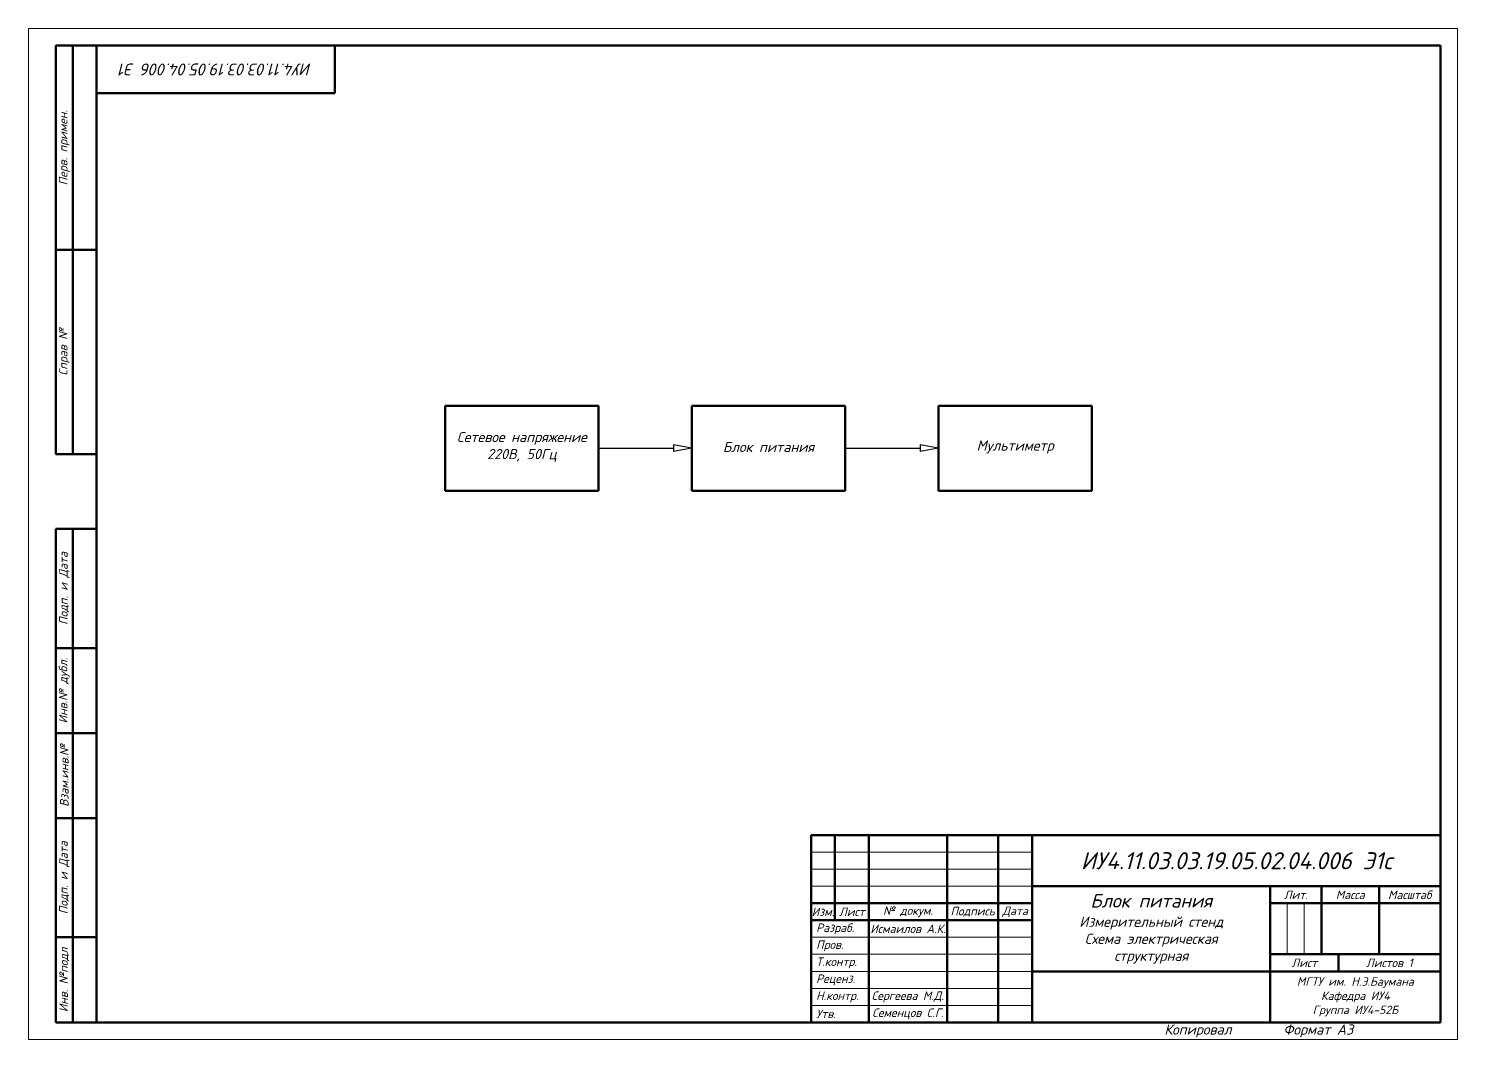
# Model space of a CAD drawing. Header units: millimetres. Extents: x 2470 to 6390, y 1560 to 2814.
# Drawn here: x 5090 to 5510, y 2220 to 2517 of the extents above; entities that cross this region are included whole.
import ezdxf

# ---------------------------------------------------------------- set-up
doc = ezdxf.new("R2010")
doc.units = ezdxf.units.MM
for name, color, linetype, lineweight in [('border', 7, 'Continuous', 70), ('Sheet', 7, 'Continuous', 30), ('Text', 7, 'Continuous', 18)]:
    doc.layers.add(name, color=color, linetype=linetype, lineweight=lineweight)
doc.styles.add('Main', font='isocpeur.ttf', dxfattribs={"oblique": 15, "height": 3})

msp = doc.modelspace()

# ---------------------------------------------------------------- linework, layer by layer
at = {"layer": 'border', "lineweight": 18}
for p, q in [((5090, 2220), (5090, 2517)), ((5090, 2517), (5510, 2517)), ((5090, 2517), (5110, 2517)), ((5510, 2517), (5510, 2220)), ((5320, 2275), (5385, 2275)), ((5320, 2270), (5385, 2270)), ((5320, 2270), (5385, 2270)), ((5385, 2265), (5320, 2265)), ((5460, 2260), (5460, 2245)), ((5460, 2245), (5460, 2260)), ((5460, 2260), (5460, 2245)), ((5460, 2245), (5460, 2260)), ((5460, 2260), (5460, 2245)), ((5465, 2260), (5465, 2245)), ((5320, 2245), (5337, 2245)), ((5385, 2245), (5337, 2245)), ((5320, 2240), (5337, 2240)), ((5385, 2240), (5337, 2240)), ((5320, 2235), (5385, 2235)), ((5510, 2220), (5090, 2220))]:
    msp.add_line(p, q, dxfattribs=at)
at = {"layer": 'border', "lineweight": 70}
for p, q in [((5103, 2512), (5098, 2512)), ((5103, 2452), (5103, 2512)), ((5103, 2512), (5110, 2512)), ((5110, 2512), (5505, 2512)), ((5110, 2512), (5110, 2225)), ((5180, 2498), (5180, 2512)), ((5505, 2225), (5505, 2512)), ((5110, 2498), (5180, 2498)), ((5098, 2452), (5110, 2452)), ((5103, 2452), (5103, 2392)), ((5103, 2392), (5098, 2392)), ((5110, 2392), (5103, 2392)), ((5110, 2370), (5098, 2370)), ((5098, 2370), (5098, 2225)), ((5103, 2225), (5103, 2370)), ((5110, 2335), (5098, 2335)), ((5110, 2310), (5098, 2310)), ((5505, 2280), (5320, 2280)), ((5320, 2280), (5320, 2225)), ((5327, 2280), (5327, 2255)), ((5337, 2225), (5337, 2280)), ((5360, 2280), (5360, 2225)), ((5375, 2280), (5375, 2225)), ((5385, 2280), (5505, 2280)), ((5385, 2280), (5385, 2265)), ((5505, 2225), (5505, 2280)), ((5505, 2265), (5385, 2265)), ((5455, 2265), (5455, 2225)), ((5470, 2265), (5470, 2245)), ((5487, 2265), (5487, 2245)), ((5360, 2260), (5320, 2260)), ((5360, 2260), (5375, 2260)), ((5375, 2260), (5385, 2260)), ((5455, 2260), (5505, 2260)), ((5320, 2255), (5385, 2255)), ((5110, 2250), (5098, 2250)), ((5455, 2245), (5505, 2245)), ((5475, 2240), (5475, 2245)), ((5455, 2240), (5385, 2240)), ((5455, 2240), (5505, 2240)), ((5098, 2225), (5110, 2225)), ((5110, 2225), (5505, 2225)), ((5320, 2225), (5505, 2225))]:
    msp.add_line(p, q, dxfattribs=at)
at = {"layer": 'border'}
for p, q in [((5098, 2512), (5098, 2392)), ((5098, 2250), (5098, 2285)), ((5098, 2285), (5110, 2285)), ((5375, 2280), (5385, 2280)), ((5385, 2280), (5385, 2225)), ((5320, 2275), (5320, 2275)), ((5320, 2260), (5320, 2255)), ((5360, 2260), (5360, 2255)), ((5375, 2260), (5375, 2255)), ((5337, 2250), (5337, 2255)), ((5375, 2252.5), (5375, 2252.5)), ((5375, 2252.5), (5375, 2252.5)), ((5375, 2252.5), (5375, 2252.5)), ((5337, 2250), (5337, 2245)), ((5337, 2247.5), (5337, 2247.5)), ((5337, 2240), (5337, 2240))]:
    msp.add_line(p, q, dxfattribs=at)
at = {"layer": 'border', "lineweight": 40}
for p, q in [((5360, 2280), (5337, 2280)), ((5470, 2280), (5470, 2280)), ((5505, 2280), (5487, 2280)), ((5505, 2265), (5505, 2260)), ((5505, 2265), (5505, 2260)), ((5505, 2225), (5505, 2225))]:
    msp.add_line(p, q, dxfattribs=at)
at = {"layer": 'border', "lineweight": 20}
for p, q in [((5320, 2250), (5385, 2250)), ((5320, 2250), (5385, 2250)), ((5320, 2230), (5385, 2230)), ((5320, 2230), (5337, 2230)), ((5360, 2230), (5385, 2230))]:
    msp.add_line(p, q, dxfattribs=at)
at = {"layer": 'Sheet', "lineweight": 70}
for p, q in [((5212.5, 2403.705), (5212.5, 2406.205)), ((5212.5, 2406.205), (5257.5, 2406.205)), ((5212.5, 2383.705), (5212.5, 2403.705)), ((5257.5, 2406.205), (5257.5, 2381.205)), ((5285, 2403.705), (5285, 2406.205)), ((5285, 2406.205), (5330, 2406.205)), ((5285, 2383.705), (5285, 2403.705)), ((5330, 2406.205), (5330, 2381.205)), ((5357.5, 2403.705), (5357.5, 2406.205)), ((5357.5, 2406.205), (5402.5, 2406.205)), ((5357.5, 2383.705), (5357.5, 2403.705)), ((5402.5, 2406.205), (5402.5, 2381.205)), ((5212.5, 2383.705), (5212.5, 2381.205)), ((5285, 2383.705), (5285, 2381.205)), ((5357.5, 2383.705), (5357.5, 2381.205)), ((5212.5, 2381.205), (5257.5, 2381.205)), ((5285, 2381.205), (5330, 2381.205)), ((5357.5, 2381.205), (5402.5, 2381.205))]:
    msp.add_line(p, q, dxfattribs=at)
at = {"layer": 'Sheet'}
for p, q in [((5285, 2393.705), (5279.591, 2394.703)), ((5279.591, 2394.703), (5279.591, 2392.707)), ((5357.5, 2393.705), (5352.091, 2394.703)), ((5352.091, 2394.703), (5352.091, 2392.707)), ((5257.5, 2393.705), (5279.591, 2393.705)), ((5285, 2393.705), (5279.591, 2392.707)), ((5330, 2393.705), (5352.091, 2393.705)), ((5357.5, 2393.705), (5352.091, 2392.707))]:
    msp.add_line(p, q, dxfattribs=at)
at = {"layer": 'Text'}
msp.add_line((5435, 2220), (5500, 2220), dxfattribs=at)

# ---------------------------------------------------------------- texts
at = {"layer": 'border', "insert": (5145, 2505), "char_height": 3.5, "attachment_point": 5, "rotation": 180, "style": 'Main'}
msp.add_mtext_dynamic_manual_height_columns('\\pxqc;ИУ4.11.03.03.19.05.04.006 Э1', width=116.93347, gutter_width=66.064, heights=[12.033], dxfattribs=at)
at = {"layer": 'border', "style": 'Main'}
for s, width, gutter_width, heights, insert, char_height, attachment_point in [('\\pxqc; ', 70, 15, [0], (5165, 2503.39), 3, 5), ('{\\H1.66667x;ИУ4.11.03.03.19.05.02.04.006 Э1с}', 120, 66.064, [15], (5445, 2272.5), 3, 5), ('\\pxqc;{\\H1.33333x;Блок питания\\P}Измерительный стенд\\PСхема электрическая \\Pструктурная', 60, 66.064, [0], (5420, 2252.5), 3, 5), ('Изм.', 2.5, 12.5, [0], (5323.5, 2257.5), 2.5, 5), ('\\pxqc;Лист', 5.19616, 12.5, [0], (5332, 2257.5), 2.5, 5), ('\\pxqc;Подпись', 5, 12.5, [0], (5367.5, 2257.5), 2.5, 5), ('Пров.', 7.5, 12.5, [0], (5321.5, 2247.507), 2.5, 4), ('\\pxqc;Лист', 2.5, 12.5, [0], (5465, 2242.5), 2.5, 5), ('Реценз.', 2.5, 12.5, [0], (5321.5, 2237.499), 2.5, 4), ('\\pxqc;МГТУ им. Н.Э.Баумана\\P\\pq*;Кафедра ИУ4\\P\\pqc;Группа ИУ4-52Б', 47.99945, 66.064, [14.024], (5480, 2232.5), 2.5, 5), ('\\pxqc;Копировал ', 70, 15, [0], (5433.717, 2222.51), 3, 5), ('\\pxql;  Формат А3', 50, 15, [0], (5480, 2222.5), 3, 5)]:
    msp.add_mtext_dynamic_manual_height_columns(s, width=width, gutter_width=gutter_width, heights=heights, dxfattribs=dict(at, insert=insert, char_height=char_height, attachment_point=attachment_point))
at = {"layer": 'border', "lineweight": 70, "char_height": 2.5, "attachment_point": 5, "rotation": 90, "style": 'Main'}
for s, width, heights, insert in [('\\pxqc;Перв. примен.', 30.37405, [0], (5100.5, 2482)), ('\\pxqc;Справ №', 17.85188, [0], (5100.5, 2422)), ('\\pxqc;Подп. и Дата', 27.71565, [0], (5100.5, 2352.5)), ('Инв.№ дубл.', 25.15279, [0], (5100.5, 2322.5)), ('\\pxqc,t4;Взам.инв.№', 27.09632, [0], (5100.5, 2297.5)), ('\\pxqc;Подп. и Дата', 27.71565, [0], (5100.5, 2267.5)), ('\\pxqc;Инв. №подл', 24.3376, [10.701], (5100.5, 2237.49))]:
    msp.add_mtext_dynamic_manual_height_columns(s, width=width, gutter_width=15, heights=heights, dxfattribs=dict(at, insert=insert))
at = {"layer": 'border', "char_height": 2.5, "style": 'Main'}
for s, insert, attachment_point in [('\\pxqc;Лит.', (5462.5, 2262.5), 5), ('\\pxqc;Дата', (5380, 2257.5), 5), ('Разраб.', (5321.5, 2252.472), 4), ('\\pxqc;Исмаилов А.К.', (5348.5, 2252.5), 5), ('Т.контр.', (5321.5, 2242.5), 4), ('\\pxqc;Листов 1 ', (5490, 2242.5), 5), ('Н.контр.', (5321.5, 2232.5), 4), ('\\pxqc;Сергеева М.Д.', (5348.434, 2232.5), 5), ('Утв.', (5321.5, 2227.5), 4), ('\\pxqc;Семенцов С.Г.', (5348.5, 2227.5), 5)]:
    msp.add_mtext(s, dxfattribs=dict(at, insert=insert, attachment_point=attachment_point))
at = {"layer": 'border', "char_height": 2.5, "attachment_point": 5, "style": 'Main'}
for s, insert, width in [('\\pxqc;Масса', (5478.5, 2262.5), 8.80675), ('\\pxqc;Масштаб', (5496, 2262.5), 12.13842), ('\\pxqc;№ докум.', (5348.5, 2257.5), 22.84084)]:
    msp.add_mtext(s, dxfattribs=dict(at, insert=insert, width=width))
at = {"layer": 'Sheet', "lineweight": 70, "char_height": 3, "attachment_point": 5, "style": 'Main'}
for s, insert in [('Сетевое напряжение 220В, 50Гц', (5235, 2394.086)), ('Блок питания', (5307.5, 2394.086)), ('Мультиметр', (5380, 2394.086))]:
    msp.add_mtext_dynamic_manual_height_columns(s, width=48.48845, gutter_width=13.039, heights=[0], dxfattribs=dict(at, insert=insert))

doc.saveas('drawing.dxf')
